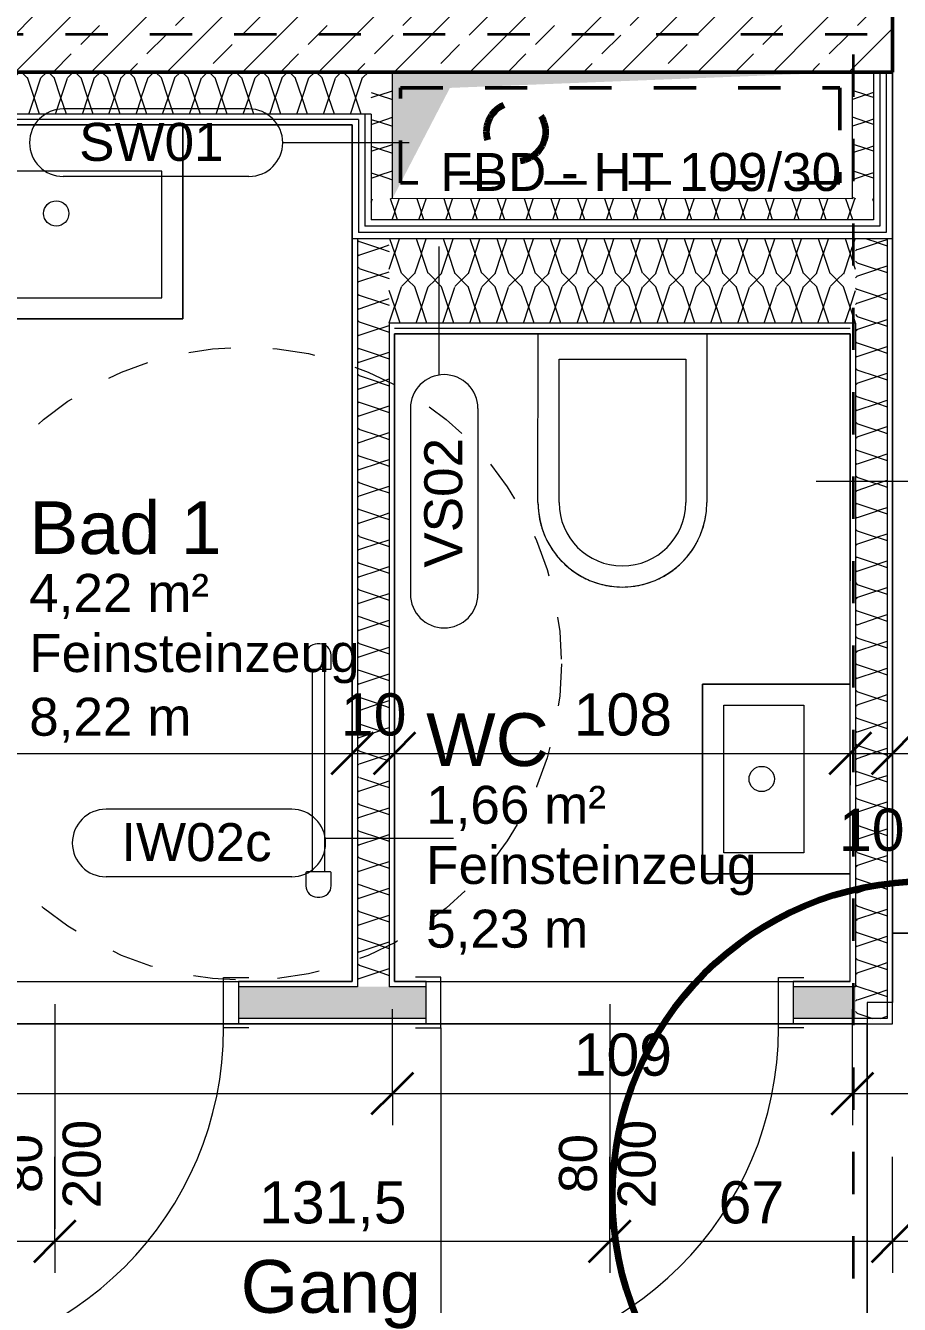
# Model space of a CAD drawing. Header units: metres. Extents: x -67.4 to -27.2, y 43.9 to 89.6.
# Drawn here: x -48.938 to -46.867, y 52.109 to 55.139 of the extents above; entities that cross this region are included whole.
import ezdxf

# ---------------------------------------------------------------- set-up
doc = ezdxf.new("R2010")
doc.units = ezdxf.units.M
for name, pattern in [('Strich Punkt', [0.015875, 0.00635, -0.004763, 0, -0.004763]), ('Strich Punkt Mittel', [0.015875, 0.00635, -0.004763, 0, -0.004763]), ('Verdeckt', [0.003, 0.002, -0.001])]:
    doc.linetypes.add(name, pattern=pattern)
for name, color, linetype, lineweight in [('A-DETL-GENF_', 92, 'Continuous', 13), ('A_2D', 7, 'Continuous', 13), ('A_Bemassung-50_', 4, 'Continuous', 9), ('A_Bemassung_', 4, 'Continuous', 9), ('A_Beschriftung_', 7, 'Continuous', 9), ('A_Brandabschnitte', 30, 'Verdeckt', 50), ('A_Decken', 8, 'Continuous', 13), ('A_Kanal_SW', 34, 'Strich Punkt', 100), ('A_Raeume', 7, 'Continuous', 13), ('A_Raeume_', 7, 'Continuous', 5), ('A_Raeume_Beschriftung_', 7, 'Continuous', 9), ('A_Raster_', 1, 'Continuous', 9), ('A_Sanitaer', 3, 'Continuous', 13), ('A_Tueren', 31, 'Continuous', 13), ('A_Waende', 7, 'Continuous', 13), ('M-EQPM', 50, 'Continuous', 5)]:
    doc.layers.add(name, color=color, linetype=linetype, lineweight=lineweight)
doc.styles.add('Arial_2', font='arial.ttf', dxfattribs={"height": 0.09})
doc.styles.add('Arial_4', font='arial.ttf', dxfattribs={"height": 0.125})
doc.styles.add('Arial_5', font='arial.ttf', dxfattribs={"height": 0.1})
doc.dimstyles.new('WGA-Bemaßung', dxfattribs={"dimscale": 0.3048, "dimtxt": 0.102026, "dimasz": 0.328084, "dimexe": 0.246063, "dimexo": 0.0625, "dimgap": 0.04101, "dimtad": 1, "dimdec": 1, "dimlfac": 100, "dimrnd": 0.5, "dimdsep": 46, "dimtxsty": 'Arial_5', "dimblk1": 'OBLIQUE', "dimblk2": 'OBLIQUE', "dimsah": 1, "dimcen": 0.09, "dimdle": 0.246063, "dimazin": 2, "dimtfac": 1, "dimtdec": 4, "dimtix": 1, "dimtmove": 0, "dimatfit": 3, "dimfxl": 0.656168, "dimfxlon": 1, "dimtvp": 1, "dimtolj": 1, "dimtzin": 0, "dimarcsym": 2})
doc.dimstyles.new('WGA-Bemaßung_4', dxfattribs={"dimscale": 0.3048, "dimtxt": 0.102026, "dimasz": 0.328084, "dimexe": 0.246063, "dimexo": 0.0625, "dimgap": 0.04101, "dimtad": 1, "dimdec": 1, "dimlfac": 100, "dimrnd": 0.5, "dimdsep": 46, "dimtxsty": 'Arial_5', "dimblk1": 'OBLIQUE', "dimblk2": 'OBLIQUE', "dimsah": 1, "dimcen": 0.09, "dimdle": 0.246063, "dimazin": 2, "dimtfac": 1, "dimtdec": 4, "dimtix": 1, "dimtmove": 2, "dimatfit": 3, "dimfxl": 0.656168, "dimfxlon": 1, "dimtvp": 1, "dimtolj": 1, "dimtzin": 0, "dimarcsym": 2})
doc.dimstyles.new('WGA-Bemaßung_5', dxfattribs={"dimscale": 0.3048, "dimtxt": 0.102026, "dimasz": 0.328084, "dimexe": 0.246063, "dimexo": 0.0625, "dimgap": 0.04101, "dimtad": 1, "dimdec": 1, "dimlfac": 100, "dimrnd": 0.5, "dimdsep": 46, "dimtxsty": 'Arial_5', "dimblk1": 'OBLIQUE', "dimblk2": 'OBLIQUE', "dimsah": 1, "dimcen": 0.09, "dimdle": 0.246063, "dimazin": 2, "dimtfac": 1, "dimtdec": 4, "dimtix": 1, "dimtmove": 0, "dimatfit": 3, "dimfxl": 0.656168, "dimfxlon": 1, "dimtvp": 1, "dimtolj": 1, "dimtzin": 0, "dimarcsym": 2})
pattern_1 = [(45, (0, 0), (-0.08980256, 0.08980256), []), (45, (0.0898, 0), (-0.08980256, 0.08980256), [0.0635, -0.03175])]

# ---------------------------------------------------------------- blocks, each defined once
blk = doc.blocks.new('Sani_WC-Wandbasierend - 400x600-3804283-263_PP_03DG_BT2')
at = {"layer": 'A_Sanitaer', "lineweight": 5}
for p, q in [((-0.075, -0.5125), (-0.075, -0.1125)), ((-0.075, -0.1125), (0.325, -0.1125)), ((-0.075, -0.5125), (-0.075, -0.1125)), ((0.325, -0.1125), (0.325, -0.5125)), ((0.325, -0.1125), (0.325, -0.5125)), ((-0.025, -0.1725), (0.275, -0.1725)), ((-0.025, -0.5125), (-0.025, -0.1725)), ((0.275, -0.1725), (0.275, -0.5125))]:
    blk.add_line(p, q, dxfattribs=at)
for radius, start, end in [(0.2, 180, 0), (0.2, 180, 195.2197), (0.15, 180, 360), (0.2, 344.7803, 360), (0.2, 195.2197, 200.149), (0.2, 339.851, 344.7803), (0.2, 200.149, 210.5085), (0.2, 332.2044, 339.851), (0.2, 210.5085, 216.2662), (0.2, 216.2662, 225.9281), (0.2, 314.0719, 323.7338), (0.2, 323.7338, 329.4915), (0.2, 329.4915, 332.0709), (0.2, 225.9281, 231.8048), (0.2, 308.1952, 314.0719), (0.2, 231.8048, 241.6661), (0.2, 241.6661, 247.1471), (0.2, 247.1471, 258.666), (0.2, 281.334, 292.8529), (0.2, 292.8529, 298.3339), (0.2, 298.3339, 308.1952), (0.2, 258.666, 262.3967), (0.2, 262.3967, 277.6033), (0.2, 277.6033, 281.334)]:
    blk.add_arc((0.125, -0.5125), radius, start, end, dxfattribs=at)
blk = doc.blocks.new('Sani_Waschtisch_Wandbasiert_eckig_einzel - 600 x 460-11409003-263_PP_03DG_BT2')
at = {"layer": 'A_Sanitaer', "lineweight": 5}
for p, q in [((-0.1774, -0.5225), (-0.1774, -0.0625)), ((-0.1774, -0.0625), (-0.1774, -0.5225)), ((0.4226, -0.0625), (0.4226, -0.5225)), ((0.4226, -0.5225), (0.4226, -0.0625)), ((0.3726, -0.1725), (-0.1274, -0.1725)), ((-0.1274, -0.1725), (-0.1274, -0.4725)), ((0.3726, -0.4725), (0.3726, -0.1725)), ((-0.1274, -0.4725), (0.3726, -0.4725)), ((0.4226, -0.5225), (-0.1774, -0.5225)), ((-0.1774, -0.5225), (0.4226, -0.5225))]:
    blk.add_line(p, q, dxfattribs=at)
blk.add_circle((0.1226, -0.2725), 0.03, dxfattribs=at)
blk = doc.blocks.new('UZ_D1 - SL_0800x2000_Zimmertür_Stahlzarge_GK-7175609-263_PP_03DG_BT2')
at = {"layer": 'A_Tueren', "lineweight": 5}
for p, q in [((0.4, 0.06), (0.4, 0.86)), ((-0.46, 0.06), (-0.4, 0.06)), ((-0.4, 0.06), (-0.4, -0.06)), ((0.4, 0.06), (0.4, -0.06)), ((0.46, 0.06), (0.4, 0.06)), ((-0.4, -0.06), (-0.46, -0.06)), ((0.4, -0.06), (0.46, -0.06))]:
    blk.add_line(p, q, dxfattribs=at)
blk.add_arc((0.4, 0.06), 0.8, 90, 180, dxfattribs=at)
blk = doc.blocks.new('Symbol_Schatten - Bodendurchbruch_Schatten-6532343-263_PP_03DG_BT2')
at = {"layer": 'A-DETL-GENF_'}
blk.add_hatch(color=256, dxfattribs=at).paths.add_polyline_path([(-0.5451, -0.15), (-0.5451, -0.15), (-0.4088, 0.1125), (0.5449, 0.15), (-0.5451, 0.15), (-0.5451, -0.0817)])
blk = doc.blocks.new('Sani_Handwaschbecken_Wandbasiert_eckig - 450 x 350-11050515-263_PP_03DG_BT2')
at = {"layer": 'A_Sanitaer', "lineweight": 5}
for p, q in [((0.3476, 0.4), (-0.1024, 0.4)), ((-0.1024, 0.4), (-0.1024, 0.05)), ((-0.1024, 0.05), (-0.1024, 0.4)), ((-0.1024, 0.4), (0.3476, 0.4)), ((0.3476, 0.05), (0.3476, 0.4)), ((0.3476, 0.4), (0.3476, 0.05)), ((-0.0524, 0.16), (-0.0524, 0.35)), ((-0.0524, 0.35), (0.2976, 0.35)), ((0.2976, 0.35), (0.2976, 0.16)), ((0.2976, 0.16), (-0.0524, 0.16))]:
    blk.add_line(p, q, dxfattribs=at)
blk.add_circle((0.1226, 0.26), 0.03, dxfattribs=at)
blk = doc.blocks.new('HLS_Heizkörper Bad - 60x120-V103-263_PP_03DG_BT2')
at = {"layer": 'M-EQPM'}
for p, q in [((-0.242, -0.05), (-0.273, -0.05)), ((-0.24, -0.108), (-0.24, -0.052)), ((0.24, -0.052), (0.24, -0.108)), ((0.273, -0.05), (0.242, -0.05)), ((-0.3, -0.077), (-0.3, -0.083)), ((0.24, -0.065), (-0.24, -0.065)), ((0.3, -0.083), (0.3, -0.077)), ((-0.273, -0.11), (-0.242, -0.11)), ((-0.24, -0.095), (0.24, -0.095)), ((0.242, -0.11), (0.273, -0.11))]:
    blk.add_line(p, q, dxfattribs=at)
for centre, radius, start, end in [((-0.273, -0.077), 0.027, 90, 180), ((-0.242, -0.052), 0.00198, 360, 90), ((-0.242, -0.052), 0.00198, 45, 75), ((0.242, -0.052), 0.002, 90, 180), ((0.273, -0.077), 0.027, 360, 90), ((-0.273, -0.083), 0.027, 180, 270), ((0.273, -0.083), 0.027, 270, 360), ((-0.242, -0.108), 0.002, 270, 360), ((-0.242, -0.108), 0.002, 270, 360), ((0.242, -0.108), 0.00198, 180, 270), ((0.242, -0.108), 0.00198, 180, 270)]:
    blk.add_arc(centre, radius, start, end, dxfattribs=at)
blk = doc.blocks.new('BS_Tuer_PP - unten-10002439-263_PP_03DG_BT2')
at = {"layer": 'A_Beschriftung_'}
blk.add_line((0, 0.000124), (0, -0.010513), dxfattribs=at)
blk = doc.blocks.new('DIMBLOCK261-263_PP_03DG_BT2')
at = {"layer": 'A_Bemassung-50_', "transparency": 16777216}
for p, q in [((-50.2439, 53.4145), (-50.2439, 53.6145)), ((-48.1639, 53.4144), (-48.1639, 53.6144)), ((-50.2439, 53.4145), (-50.244, 53.3395)), ((-50.2439, 53.4145), (-48.1639, 53.4144)), ((-48.1639, 53.4144), (-48.164, 53.3394))]:
    blk.add_line(p, q, dxfattribs=at)
at = {"layer": 'A_Bemassung-50_', "lineweight": 35, "transparency": 16777216}
for p, q in [((-50.2439, 53.4145), (-50.1939, 53.4645)), ((-48.1639, 53.4144), (-48.1139, 53.4644)), ((-50.2439, 53.4145), (-50.294, 53.3645)), ((-48.1639, 53.4144), (-48.214, 53.3644))]:
    blk.add_line(p, q, dxfattribs=at)
at = {"layer": 'A_Bemassung-50_', "color": 0, "transparency": 16777216, "insert": (-49.3193, 53.5568), "char_height": 0.1, "width": 0.276883, "attachment_point": 1, "rotation": 359.9983, "line_spacing_factor": 0.941778, "style": 'Arial_5'}
blk.add_mtext('208', dxfattribs=at)
blk = doc.blocks.new('_Oblique')
at = {"color": 0, "linetype": 'ByBlock', "lineweight": -2}
blk.add_line((-0.5, -0.5), (0.5, 0.5), dxfattribs=at)
blk = doc.blocks.new('DIMBLOCK262-263_PP_03DG_BT2')
at = {"layer": 'A_Bemassung-50_', "transparency": 16777216}
for p, q in [((-48.1639, 53.4144), (-48.1639, 53.6144)), ((-48.0639, 53.4144), (-48.0639, 53.6144)), ((-48.1639, 53.4144), (-48.164, 53.3394)), ((-48.1639, 53.4144), (-48.0639, 53.4144)), ((-48.0639, 53.4144), (-48.064, 53.3394))]:
    blk.add_line(p, q, dxfattribs=at)
at = {"layer": 'A_Bemassung-50_', "lineweight": 35, "transparency": 16777216}
for p, q in [((-48.1639, 53.4144), (-48.1139, 53.4644)), ((-48.0639, 53.4144), (-48.0139, 53.4644)), ((-48.1639, 53.4144), (-48.214, 53.3644)), ((-48.0639, 53.4144), (-48.114, 53.3644))]:
    blk.add_line(p, q, dxfattribs=at)
at = {"layer": 'A_Bemassung-50_', "color": 0, "transparency": 16777216, "insert": (-48.1909, 53.5567), "char_height": 0.1, "width": 0.184588, "attachment_point": 1, "rotation": 359.9983, "line_spacing_factor": 0.941778, "style": 'Arial_5'}
blk.add_mtext('10', dxfattribs=at)
blk = doc.blocks.new('DIMBLOCK263-263_PP_03DG_BT2')
at = {"layer": 'A_Bemassung-50_', "transparency": 16777216}
for p, q in [((-48.0639, 53.4144), (-48.0639, 53.6144)), ((-46.9838, 53.4144), (-46.9838, 53.6144)), ((-48.0639, 53.4144), (-48.064, 53.3394)), ((-48.0639, 53.4144), (-46.9838, 53.4144)), ((-46.9838, 53.4144), (-46.9838, 53.3394))]:
    blk.add_line(p, q, dxfattribs=at)
at = {"layer": 'A_Bemassung-50_', "lineweight": 35, "transparency": 16777216}
for p, q in [((-48.0639, 53.4144), (-48.0139, 53.4644)), ((-46.9838, 53.4144), (-46.9338, 53.4644)), ((-48.0639, 53.4144), (-48.114, 53.3644)), ((-46.9838, 53.4144), (-47.0338, 53.3644))]:
    blk.add_line(p, q, dxfattribs=at)
at = {"layer": 'A_Bemassung-50_', "color": 0, "transparency": 16777216, "insert": (-47.6393, 53.5567), "char_height": 0.1, "width": 0.276883, "attachment_point": 1, "rotation": 359.9983, "line_spacing_factor": 0.941778, "style": 'Arial_5'}
blk.add_mtext('108', dxfattribs=at)
blk = doc.blocks.new('DIMBLOCK264-263_PP_03DG_BT2')
at = {"layer": 'A_Bemassung-50_', "transparency": 16777216}
for p, q in [((-46.9838, 53.4144), (-46.9838, 53.6144)), ((-46.8838, 53.4144), (-46.8838, 53.6144)), ((-46.9838, 53.4144), (-46.8838, 53.4144)), ((-46.9838, 53.4144), (-46.9838, 53.3394)), ((-46.8838, 53.4144), (-46.8838, 53.3394))]:
    blk.add_line(p, q, dxfattribs=at)
at = {"layer": 'A_Bemassung-50_', "lineweight": 35, "transparency": 16777216}
for p, q in [((-46.9838, 53.4144), (-46.9338, 53.4644)), ((-46.8838, 53.4144), (-46.8338, 53.4644)), ((-46.9838, 53.4144), (-47.0338, 53.3644)), ((-46.8838, 53.4144), (-46.9338, 53.3644))]:
    blk.add_line(p, q, dxfattribs=at)
at = {"layer": 'A_Bemassung-50_', "color": 0, "transparency": 16777216, "insert": (-47.0107, 53.2834), "char_height": 0.1, "width": 0.184588, "attachment_point": 1, "rotation": 359.9983, "line_spacing_factor": 0.941778, "style": 'Arial_5'}
blk.add_mtext('10', dxfattribs=at)
blk = doc.blocks.new('DIMBLOCK265-263_PP_03DG_BT2')
at = {"layer": 'A_Bemassung-50_', "transparency": 16777216}
for p, q in [((-46.8838, 53.4144), (-46.8838, 53.6144)), ((-45.2713, 53.4143), (-45.2713, 53.6143)), ((-46.8838, 53.4144), (-45.2713, 53.4143)), ((-46.8838, 53.4144), (-46.8838, 53.3394)), ((-45.2713, 53.4143), (-45.2713, 53.3393))]:
    blk.add_line(p, q, dxfattribs=at)
at = {"layer": 'A_Bemassung-50_', "lineweight": 35, "transparency": 16777216}
for p, q in [((-46.8838, 53.4144), (-46.8338, 53.4644)), ((-45.2713, 53.4143), (-45.2213, 53.4643)), ((-46.8838, 53.4144), (-46.9338, 53.3644)), ((-45.2713, 53.4143), (-45.3213, 53.3643))]:
    blk.add_line(p, q, dxfattribs=at)
at = {"layer": 'A_Bemassung-50_', "color": 0, "transparency": 16777216, "insert": (-46.251, 53.5567), "char_height": 0.1, "width": 0.416266, "attachment_point": 1, "rotation": 359.9983, "line_spacing_factor": 0.941778, "style": 'Arial_5'}
blk.add_mtext('161,5', dxfattribs=at)
blk = doc.blocks.new('BS_Wand_Lollipop - links_unten-2026911-263_PP_03DG_BT2')
at = {"layer": 'A_Beschriftung_'}
for p, q in [((-0.00467, 0.001367), (-0.01347, 0.001367)), ((-0.003087, 0), (0.003, 0)), ((-0.00467, -0.001833), (-0.01347, -0.001833))]:
    blk.add_line(p, q, dxfattribs=at)
for centre, start, end in [((-0.01347, -0.000233), 90, 270), ((-0.00467, -0.000233), 270, 90)]:
    blk.add_arc(centre, 0.0016, start, end, dxfattribs=at)
blk = doc.blocks.new('BS_Wand_Lollipop - rechts_oben-2026913-263_PP_03DG_BT2')
at = {"layer": 'A_Beschriftung_'}
for p, q in [((0.0046, 0.0016), (0.0134, 0.0016)), ((-0.003, 0), (0.003, 0)), ((0.0046, -0.0016), (0.0134, -0.0016))]:
    blk.add_line(p, q, dxfattribs=at)
for centre, start, end in [((0.0046, 0), 90, 270), ((0.0134, 0), 270, 90)]:
    blk.add_arc(centre, 0.0016, start, end, dxfattribs=at)
blk = doc.blocks.new('DIMBLOCK369-263_PP_03DG_BT2')
at = {"layer": 'A_Bemassung-50_', "transparency": 16777216}
for p, q in [((-50.244, 52.2585), (-50.244, 52.4585)), ((-48.869, 52.2585), (-48.869, 52.4585)), ((-50.244, 52.2585), (-48.869, 52.2585)), ((-50.244, 52.2585), (-50.244, 52.1835)), ((-48.869, 52.2585), (-48.869, 52.1835))]:
    blk.add_line(p, q, dxfattribs=at)
at = {"layer": 'A_Bemassung-50_', "lineweight": 35, "transparency": 16777216}
for p, q in [((-50.244, 52.2585), (-50.194, 52.3085)), ((-48.869, 52.2585), (-48.819, 52.3085)), ((-50.244, 52.2585), (-50.294, 52.2085)), ((-48.869, 52.2585), (-48.919, 52.2085))]:
    blk.add_line(p, q, dxfattribs=at)
at = {"layer": 'A_Bemassung-50_', "color": 0, "transparency": 16777216, "insert": (-49.7299, 52.4008), "char_height": 0.1, "width": 0.416266, "attachment_point": 1, "rotation": 359.9983, "line_spacing_factor": 0.941778, "style": 'Arial_5'}
blk.add_mtext('137,5', dxfattribs=at)
blk = doc.blocks.new('DIMBLOCK370-263_PP_03DG_BT2')
at = {"layer": 'A_Bemassung-50_', "transparency": 16777216}
for p, q in [((-48.869, 52.2585), (-48.869, 52.4585)), ((-47.554, 52.2584), (-47.554, 52.4584)), ((-48.869, 52.2585), (-47.554, 52.2584)), ((-48.869, 52.2585), (-48.869, 52.1835)), ((-47.554, 52.2584), (-47.554, 52.1834))]:
    blk.add_line(p, q, dxfattribs=at)
at = {"layer": 'A_Bemassung-50_', "lineweight": 35, "transparency": 16777216}
for p, q in [((-48.869, 52.2585), (-48.819, 52.3085)), ((-47.554, 52.2584), (-47.504, 52.3084)), ((-48.869, 52.2585), (-48.919, 52.2085)), ((-47.554, 52.2584), (-47.604, 52.2084))]:
    blk.add_line(p, q, dxfattribs=at)
at = {"layer": 'A_Bemassung-50_', "color": 0, "transparency": 16777216, "insert": (-48.3849, 52.4008), "char_height": 0.1, "width": 0.416266, "attachment_point": 1, "rotation": 359.9983, "line_spacing_factor": 0.941778, "style": 'Arial_5'}
blk.add_mtext('131,5', dxfattribs=at)
blk = doc.blocks.new('DIMBLOCK371-263_PP_03DG_BT2')
at = {"layer": 'A_Bemassung-50_', "transparency": 16777216}
for p, q in [((-47.554, 52.2584), (-47.554, 52.4584)), ((-46.8839, 52.2584), (-46.8839, 52.4584)), ((-47.554, 52.2584), (-46.8839, 52.2584)), ((-47.554, 52.2584), (-47.554, 52.1834)), ((-46.8839, 52.2584), (-46.8839, 52.1834))]:
    blk.add_line(p, q, dxfattribs=at)
at = {"layer": 'A_Bemassung-50_', "lineweight": 35, "transparency": 16777216}
for p, q in [((-47.554, 52.2584), (-47.504, 52.3084)), ((-46.8839, 52.2584), (-46.8339, 52.3084)), ((-47.554, 52.2584), (-47.604, 52.2084)), ((-46.8839, 52.2584), (-46.9339, 52.2084))]:
    blk.add_line(p, q, dxfattribs=at)
at = {"layer": 'A_Bemassung-50_', "color": 0, "transparency": 16777216, "insert": (-47.2958, 52.4008), "char_height": 0.1, "width": 0.184588, "attachment_point": 1, "rotation": 359.9983, "line_spacing_factor": 0.941778, "style": 'Arial_5'}
blk.add_mtext('67', dxfattribs=at)
blk = doc.blocks.new('DIMBLOCK372-263_PP_03DG_BT2')
at = {"layer": 'A_Bemassung-50_', "transparency": 16777216}
for p, q in [((-46.8839, 52.2584), (-46.8839, 52.4584)), ((-45.2713, 52.2584), (-45.2713, 52.4584)), ((-46.8839, 52.2584), (-45.2713, 52.2584)), ((-46.8839, 52.2584), (-46.8839, 52.1834)), ((-45.2713, 52.2584), (-45.2713, 52.1834))]:
    blk.add_line(p, q, dxfattribs=at)
at = {"layer": 'A_Bemassung-50_', "lineweight": 35, "transparency": 16777216}
for p, q in [((-46.8839, 52.2584), (-46.8339, 52.3084)), ((-45.2713, 52.2584), (-45.2213, 52.3084)), ((-46.8839, 52.2584), (-46.9339, 52.2084)), ((-45.2713, 52.2584), (-45.3213, 52.2084))]:
    blk.add_line(p, q, dxfattribs=at)
at = {"layer": 'A_Bemassung-50_', "color": 0, "transparency": 16777216, "insert": (-46.251, 52.4007), "char_height": 0.1, "width": 0.416266, "attachment_point": 1, "rotation": 359.9983, "line_spacing_factor": 0.941778, "style": 'Arial_5'}
blk.add_mtext('161,5', dxfattribs=at)
blk = doc.blocks.new('DIMBLOCK463-263_PP_03DG_BT2')
at = {"layer": 'A_Bemassung-50_', "transparency": 16777216}
for p, q in [((-54.1047, 52.6086), (-54.1047, 52.8086)), ((-48.069, 52.6085), (-48.069, 52.8085)), ((-54.1797, 52.6086), (-48.069, 52.6085)), ((-54.1047, 52.6086), (-54.1047, 52.5336)), ((-48.069, 52.6085), (-48.069, 52.5335))]:
    blk.add_line(p, q, dxfattribs=at)
at = {"layer": 'A_Bemassung-50_', "lineweight": 35, "transparency": 16777216}
for p, q in [((-54.1047, 52.6086), (-54.0547, 52.6586)), ((-48.069, 52.6085), (-48.019, 52.6585)), ((-54.1047, 52.6086), (-54.1547, 52.5586)), ((-48.069, 52.6085), (-48.119, 52.5585))]:
    blk.add_line(p, q, dxfattribs=at)
at = {"layer": 'A_Bemassung-50_', "color": 0, "transparency": 16777216, "insert": (-51.2603, 52.7509), "char_height": 0.1, "width": 0.416266, "attachment_point": 1, "rotation": 359.9983, "line_spacing_factor": 0.941778, "style": 'Arial_5'}
blk.add_mtext('603,5', dxfattribs=at)
blk = doc.blocks.new('DIMBLOCK464-263_PP_03DG_BT2')
at = {"layer": 'A_Bemassung-50_', "transparency": 16777216}
for p, q in [((-48.069, 52.6085), (-48.069, 52.8085)), ((-46.9789, 52.6084), (-46.9788, 52.8084)), ((-48.069, 52.6085), (-46.9789, 52.6084)), ((-48.069, 52.6085), (-48.069, 52.5335)), ((-46.9789, 52.6084), (-46.9789, 52.5334))]:
    blk.add_line(p, q, dxfattribs=at)
at = {"layer": 'A_Bemassung-50_', "lineweight": 35, "transparency": 16777216}
for p, q in [((-48.069, 52.6085), (-48.019, 52.6585)), ((-46.9789, 52.6084), (-46.9289, 52.6584)), ((-48.069, 52.6085), (-48.119, 52.5585)), ((-46.9789, 52.6084), (-47.0289, 52.5584))]:
    blk.add_line(p, q, dxfattribs=at)
at = {"layer": 'A_Bemassung-50_', "color": 0, "transparency": 16777216, "insert": (-47.6393, 52.7508), "char_height": 0.1, "width": 0.276883, "attachment_point": 1, "rotation": 359.9983, "line_spacing_factor": 0.941778, "style": 'Arial_5'}
blk.add_mtext('109', dxfattribs=at)
blk = doc.blocks.new('DIMBLOCK465-263_PP_03DG_BT2')
at = {"layer": 'A_Bemassung-50_', "transparency": 16777216}
for p, q in [((-46.9789, 52.6084), (-46.9788, 52.8084)), ((-45.2588, 52.6084), (-45.2588, 52.8084)), ((-46.9789, 52.6084), (-45.2588, 52.6084)), ((-46.9789, 52.6084), (-46.9789, 52.5334)), ((-45.2588, 52.6084), (-45.2588, 52.5334))]:
    blk.add_line(p, q, dxfattribs=at)
at = {"layer": 'A_Bemassung-50_', "lineweight": 35, "transparency": 16777216}
for p, q in [((-46.9789, 52.6084), (-46.9289, 52.6584)), ((-45.2588, 52.6084), (-45.2088, 52.6584)), ((-46.9789, 52.6084), (-47.0289, 52.5584)), ((-45.2588, 52.6084), (-45.3088, 52.5584))]:
    blk.add_line(p, q, dxfattribs=at)
at = {"layer": 'A_Bemassung-50_', "color": 0, "transparency": 16777216, "insert": (-46.2342, 52.7507), "char_height": 0.1, "width": 0.276883, "attachment_point": 1, "rotation": 359.9983, "line_spacing_factor": 0.941778, "style": 'Arial_5'}
blk.add_mtext('172', dxfattribs=at)

msp = doc.modelspace()

# ---------------------------------------------------------------- hatches: boundary and pattern name
at = {"layer": 'A_Waende', "lineweight": 5}
h = msp.add_hatch(dxfattribs=at)
h.set_pattern_fill('FP_2', color=250, style=0, pattern_type=2)
h.set_pattern_definition(pattern_1)
h.paths.add_polyline_path([(-46.8838, 55.0286), (-46.8838, 55.0286), (-46.8838, 55.2436), (-47.0638, 55.2436), (-47.0638, 55.0286), (-46.9254, 55.0286)])
h.paths.add_polyline_path([(-46.8838, 56.1636), (-46.8837, 56.1636), (-46.8837, 57.3461), (-47.0637, 57.3461), (-47.0637, 56.1636), (-46.9162, 56.1636)])
h = msp.add_hatch(dxfattribs=at)
h.set_pattern_fill('FP_2', color=250, style=0, pattern_type=2)
h.set_pattern_definition(pattern_1)
h.paths.add_polyline_path([(-47.0638, 55.0286), (-47.0638, 55.2086), (-53.1235, 55.2087), (-53.1235, 55.0288), (-47.0639, 55.0286)])
h = msp.add_hatch(dxfattribs=at)
h.set_pattern_fill('FP_42', color=250, angle=-112.36, style=0, pattern_type=2)
h.set_pattern_definition([(44.998, (-49.203905, 54.90348), (0.127012, 0.2539954), [0.02245, -0.15715]), (44.998, (-49.15602, 55.01462), (0.127012, 0.2539954), [0.02245, -0.15715]), (44.998, (-49.14021, 54.90323), (0.127012, 0.2539954), [0.02245, -0.15715]), (44.998, (-49.09325, 55.01475), (0.127012, 0.2539954), [0.02245, -0.15715]), (71.563, (-49.187592, 54.919475), (0.1270184, 0.5079932), [0.0502, -0.35141]), (71.563, (-49.17227, 54.967238), (0.1270184, 0.5079932), [0.0502, -0.35141]), (71.563, (-49.124823, 54.919606), (0.1270184, 0.5079932), [0.0502, -0.35141]), (71.563, (-49.108576, 54.96699), (0.1270184, 0.5079932), [0.0502, -0.35141]), (134.998, (-49.18833, 55.014935), (0.1269946, -0.254004), [0.02245, -0.15715]), (134.998, (-49.14021, 54.90323), (0.1269946, -0.254004), [0.02245, -0.15715]), (134.998, (-49.12464, 55.014685), (0.1269946, -0.254004), [0.02245, -0.15715]), (134.998, (-49.07706, 54.90428), (0.1269946, -0.254004), [0.02245, -0.15715]), (108.433, (-49.17227, 54.967238), (0.126983, -0.5080021), [0.0502, -0.35141]), (108.433, (-49.156208, 54.91954), (0.126983, -0.5080021), [0.0502, -0.35141]), (108.433, (-49.108576, 54.96699), (0.126983, -0.5080021), [0.0502, -0.35141]), (108.433, (-49.092514, 54.91929), (0.126983, -0.5080021), [0.0502, -0.35141])])
h.paths.add_polyline_path([(-48.1189, 54.9287), (-48.1189, 55.0287), (-50.2564, 55.0287), (-50.2564, 54.9287), (-48.1339, 54.9287)])
h = msp.add_hatch(dxfattribs=at)
h.set_pattern_fill('FP_81', color=250, angle=-112.36, style=0, pattern_type=2)
h.set_pattern_definition([(315, (-48.16401, 54.87904), (0.253995, -0.127012), [0.02245, -0.15715]), (315, (-48.05287, 54.83116), (0.253995, -0.127012), [0.02245, -0.15715]), (315, (-48.16426, 54.81535), (0.253995, -0.127012), [0.02245, -0.15715]), (314.998, (-48.05312, 54.767465), (0.253995, -0.127012), [0.02245, -0.15715]), (341.563, (-48.148017, 54.86273), (0.507993, -0.127018), [0.0502, -0.35141]), (341.563, (-48.100635, 54.84648), (0.507993, -0.127018), [0.0502, -0.35141]), (341.563, (-48.148266, 54.799034), (0.507993, -0.1270184), [0.0502, -0.35141]), (341.563, (-48.100504, 54.783712), (0.507993, -0.1270184), [0.0502, -0.35141]), (45, (-48.05294, 54.86254), (-0.254004, -0.126995), [0.02245, -0.15715]), (45, (-48.16426, 54.81535), (-0.254004, -0.126995), [0.02245, -0.15715]), (45, (-48.05281, 54.799775), (-0.254004, -0.126995), [0.02245, -0.15715]), (44.998, (-48.16359, 54.75127), (-0.254004, -0.126995), [0.02245, -0.15715]), (18.433, (-48.100635, 54.84648), (-0.508002, -0.126983), [0.0502, -0.35141]), (18.433, (-48.14795, 54.831344), (-0.508002, -0.126983), [0.0502, -0.35141]), (18.433, (-48.100504, 54.783712), (-0.508002, -0.126983), [0.0502, -0.35141]), (18.433, (-48.1482, 54.76765), (-0.508002, -0.126983), [0.0502, -0.35141])])
h.paths.add_polyline_path([(-48.0689, 54.7287), (-48.0689, 55.0287), (-48.1189, 55.0286), (-48.1189, 54.7287)])
h = msp.add_hatch(dxfattribs=at)
h.set_pattern_fill('FP_82', color=250, angle=247.64, style=0, pattern_type=2)
h.set_pattern_definition([(135, (-46.88377, 54.879), (-0.253995, 0.127012), [0.02245, -0.15715]), (135, (-46.99529, 54.92596), (-0.253995, 0.127012), [0.02245, -0.15715]), (135, (-46.8839, 54.94177), (-0.253995, 0.127012), [0.02245, -0.15715]), (134.998, (-46.99504, 54.98965), (-0.253995, 0.127012), [0.02245, -0.15715]), (161.563, (-46.900147, 54.89439), (-0.507993, 0.127018), [0.0502, -0.35141]), (161.563, (-46.94753, 54.910635), (-0.507993, 0.127018), [0.0502, -0.35141]), (161.563, (-46.899898, 54.958082), (-0.507993, 0.1270184), [0.0502, -0.35141]), (161.563, (-46.94728, 54.97433), (-0.507993, 0.1270184), [0.0502, -0.35141]), (225, (-46.99523, 54.89457), (0.254004, 0.126995), [0.02245, -0.15715]), (225, (-46.8839, 54.94177), (0.254004, 0.126995), [0.02245, -0.15715]), (225, (-46.99498, 54.95827), (0.254004, 0.126995), [0.02245, -0.15715]), (224.998, (-46.88365, 55.00546), (0.254004, 0.126995), [0.02245, -0.15715]), (198.433, (-46.94753, 54.910635), (0.508002, 0.126983), [0.0502, -0.35141]), (198.433, (-46.899832, 54.926698), (0.508002, 0.126983), [0.0502, -0.35141]), (198.433, (-46.94728, 54.97433), (0.508002, 0.126983), [0.0502, -0.35141]), (198.433, (-46.899963, 54.989467), (0.508002, 0.126983), [0.0502, -0.35141])])
h.paths.add_polyline_path([(-46.9288, 54.7286), (-46.9288, 54.7287), (-46.9288, 55.0286), (-46.9788, 55.0286), (-46.9788, 54.7286)])
h = msp.add_hatch(dxfattribs=at)
h.set_pattern_fill('FP_43', color=250, angle=-112.36, style=0, pattern_type=2)
h.set_pattern_definition([(44.998, (-47.52405, 54.63417), (0.127012, 0.253995), [0.02245, -0.15715]), (44.998, (-47.47655, 54.74439), (0.127012, 0.253995), [0.02245, -0.15715]), (44.998, (-47.46036, 54.63392), (0.127012, 0.253995), [0.02245, -0.15715]), (44.998, (-47.412475, 54.74506), (0.127012, 0.253995), [0.02245, -0.15715]), (71.563, (-47.50812, 54.649244), (0.1270184, 0.5079932), [0.0502, -0.35141]), (71.563, (-47.49187, 54.696626), (0.1270184, 0.5079932), [0.0502, -0.35141]), (71.563, (-47.444425, 54.648994), (0.1270184, 0.5079932), [0.0502, -0.35141]), (71.563, (-47.428722, 54.69768), (0.1270184, 0.5079932), [0.0502, -0.35141]), (134.998, (-47.50793, 54.74432), (0.126995, -0.254004), [0.02245, -0.15715]), (134.998, (-47.46036, 54.63392), (0.126995, -0.254004), [0.02245, -0.15715]), (134.998, (-47.44386, 54.745), (0.126995, -0.254004), [0.02245, -0.15715]), (134.998, (-47.39666, 54.63367), (0.126995, -0.254004), [0.02245, -0.15715]), (108.433, (-47.49187, 54.696626), (0.126983, -0.508002), [0.0502, -0.35141]), (108.433, (-47.476734, 54.64931), (0.126983, -0.508002), [0.0502, -0.35141]), (108.433, (-47.428722, 54.69768), (0.126983, -0.508002), [0.0502, -0.35141]), (108.433, (-47.41266, 54.649984), (0.126983, -0.508002), [0.0502, -0.35141])])
h.paths.add_polyline_path([(-46.9288, 54.6786), (-46.9288, 54.7286), (-48.1189, 54.7286), (-48.1189, 54.6787), (-46.9342, 54.6786)])
h = msp.add_hatch(dxfattribs=at)
h.set_pattern_fill('FP_40', color=250, angle=-112.36, style=0, pattern_type=2)
h.set_pattern_definition([(314.998, (-48.16422, 53.75349), (0.253995, -0.127012), [0.02245, -0.15715]), (314.998, (-48.052695, 53.70653), (0.253995, -0.127012), [0.02245, -0.15715]), (314.998, (-48.16409, 53.69072), (0.253995, -0.127012), [0.02245, -0.15715]), (314.998, (-48.05294, 53.64284), (0.253995, -0.127012), [0.02245, -0.15715]), (341.563, (-48.14784, 53.738102), (0.5079932, -0.1270184), [0.0502, -0.35141]), (341.563, (-48.100457, 53.721855), (0.5079932, -0.1270184), [0.0502, -0.35141]), (341.563, (-48.14809, 53.674408), (0.5079932, -0.1270184), [0.0502, -0.35141]), (341.563, (-48.100707, 53.65816), (0.5079932, -0.1270184), [0.0502, -0.35141]), (44.998, (-48.05276, 53.73792), (-0.254004, -0.126995), [0.02245, -0.15715]), (44.998, (-48.16409, 53.69072), (-0.254004, -0.126995), [0.02245, -0.15715]), (44.998, (-48.05301, 53.67422), (-0.254004, -0.126995), [0.02245, -0.15715]), (44.998, (-48.164335, 53.62703), (-0.254004, -0.1269946), [0.02245, -0.15715]), (18.433, (-48.100457, 53.721855), (-0.5080021, -0.126983), [0.0502, -0.35141]), (18.433, (-48.148154, 53.705793), (-0.5080021, -0.126983), [0.0502, -0.35141]), (18.433, (-48.100707, 53.65816), (-0.5080021, -0.126983), [0.0502, -0.35141]), (18.433, (-48.148023, 53.643023), (-0.5080021, -0.126983), [0.0502, -0.35141])])
h.paths.add_polyline_path([(-48.0765, 52.8738), (-48.0764, 54.6337), (-48.1514, 54.6337), (-48.1515, 52.8738)])
h.paths.add_polyline_path([(-48.0765, 52.8613), (-48.0765, 52.8738), (-48.1515, 52.8738), (-48.1515, 52.8613)])
h = msp.add_hatch(dxfattribs=at)
h.set_pattern_fill('FP_41', color=250, angle=-112.36, style=0, pattern_type=2)
h.set_pattern_definition([(44.998, (-47.523645, 54.40909), (0.127012, 0.253995), [0.02245, -0.15715]), (44.998, (-47.47614, 54.51931), (0.127012, 0.253995), [0.02245, -0.15715]), (44.998, (-47.45995, 54.40884), (0.127012, 0.253995), [0.02245, -0.15715]), (44.998, (-47.412995, 54.52037), (0.127012, 0.253995), [0.02245, -0.15715]), (71.563, (-47.507713, 54.424166), (0.1270184, 0.5079932), [0.0502, -0.35141]), (71.563, (-47.49239, 54.47193), (0.1270184, 0.5079932), [0.0502, -0.35141]), (71.563, (-47.444944, 54.424297), (0.1270184, 0.5079932), [0.0502, -0.35141]), (71.563, (-47.428697, 54.47168), (0.1270184, 0.5079932), [0.0502, -0.35141]), (134.998, (-47.50845, 54.519625), (0.126995, -0.254004), [0.02245, -0.15715]), (134.998, (-47.45995, 54.40884), (0.126995, -0.254004), [0.02245, -0.15715]), (134.998, (-47.44476, 54.51938), (0.126995, -0.254004), [0.02245, -0.15715]), (134.998, (-47.39718, 54.408975), (0.126995, -0.254004), [0.02245, -0.15715]), (108.433, (-47.49239, 54.47193), (0.126983, -0.508002), [0.0502, -0.35141]), (108.433, (-47.47633, 54.42423), (0.126983, -0.508002), [0.0502, -0.35141]), (108.433, (-47.428697, 54.47168), (0.126983, -0.508002), [0.0502, -0.35141]), (108.433, (-47.412634, 54.423982), (0.126983, -0.508002), [0.0502, -0.35141])])
h.paths.add_polyline_path([(-46.9713, 54.4336), (-46.9713, 54.6336), (-48.0764, 54.6336), (-48.0764, 54.4337), (-46.9713, 54.4336)])
h = msp.add_hatch(dxfattribs=at)
h.set_pattern_fill('FP_79', color=250, angle=-112.36, style=0, pattern_type=2)
h.set_pattern_definition([(314.998, (-46.98344, 53.70354), (0.253995, -0.127012), [0.02245, -0.15715]), (314.998, (-46.87322, 53.65604), (0.253995, -0.127012), [0.02245, -0.15715]), (314.998, (-46.98369, 53.63984), (0.253995, -0.127012), [0.02245, -0.15715]), (314.998, (-46.87255, 53.59196), (0.2539954, -0.127012), [0.02245, -0.15715]), (341.563, (-46.968367, 53.687605), (0.5079932, -0.1270184), [0.0502, -0.35141]), (341.563, (-46.920605, 53.672283), (0.5079932, -0.1270184), [0.0502, -0.35141]), (341.563, (-46.968236, 53.624836), (0.5079932, -0.1270184), [0.0502, -0.35141]), (341.563, (-46.91993, 53.60821), (0.5079932, -0.1270184), [0.0502, -0.35141]), (44.998, (-46.87291, 53.68835), (-0.254004, -0.126995), [0.02245, -0.15715]), (44.998, (-46.98369, 53.63984), (-0.254004, -0.1269946), [0.02245, -0.15715]), (44.998, (-46.87223, 53.62427), (-0.254004, -0.1269946), [0.02245, -0.15715]), (44.998, (-46.98356, 53.57707), (-0.254004, -0.1269946), [0.02245, -0.15715]), (18.433, (-46.920605, 53.672283), (-0.5080021, -0.126983), [0.0502, -0.35141]), (18.433, (-46.9683, 53.65622), (-0.5080021, -0.126983), [0.0502, -0.35141]), (18.433, (-46.91993, 53.60821), (-0.5080021, -0.126983), [0.0502, -0.35141]), (18.433, (-46.967626, 53.592146), (-0.5080021, -0.126983), [0.0502, -0.35141])])
h.paths.add_polyline_path([(-46.8963, 52.7863), (-46.8963, 54.6336), (-46.9713, 54.6336), (-46.9713, 52.7863), (-46.944, 52.7863)])
h = msp.add_hatch(dxfattribs=at)
h.set_pattern_fill('FP_80', color=250, angle=-112.36, style=0, pattern_type=2)
h.set_pattern_definition([(224.998, (-48.613845, 52.87336), (-0.1270123, -0.2539954), [0.02245, -0.15715]), (224.998, (-48.66173, 52.76222), (-0.1270123, -0.2539954), [0.02245, -0.15715]), (224.998, (-48.67754, 52.87361), (-0.1270123, -0.2539954), [0.02245, -0.15715]), (224.998, (-48.72542, 52.76247), (-0.1270123, -0.2539954), [0.02245, -0.15715]), (251.563, (-48.629777, 52.85829), (-0.1270184, -0.5079932), [0.0502, -0.35141]), (251.563, (-48.6451, 52.81053), (-0.1270184, -0.5079932), [0.0502, -0.35141]), (251.563, (-48.69347, 52.85854), (-0.1270184, -0.5079932), [0.0502, -0.35141]), (251.563, (-48.709173, 52.809854), (-0.1270184, -0.5079932), [0.0502, -0.35141]), (314.998, (-48.62996, 52.76321), (-0.1269946, 0.2540043), [0.02245, -0.15715]), (314.998, (-48.67754, 52.87361), (-0.1269946, 0.2540043), [0.02245, -0.15715]), (314.998, (-48.69311, 52.76216), (-0.1269946, 0.2540043), [0.02245, -0.15715]), (314.998, (-48.74123, 52.87386), (-0.1269946, 0.2540043), [0.02245, -0.15715]), (288.433, (-48.6451, 52.81053), (-0.126983, 0.5080021), [0.0502, -0.35141]), (288.433, (-48.66116, 52.858226), (-0.126983, 0.5080021), [0.0502, -0.35141]), (288.433, (-48.709173, 52.809854), (-0.126983, 0.5080021), [0.0502, -0.35141]), (288.433, (-48.725236, 52.85755), (-0.126983, 0.5080021), [0.0502, -0.35141])])
h.paths.add_polyline_path([(-46.9838, 52.8613), (-47.119, 52.8613), (-47.119, 52.7863), (-46.9838, 52.7863)])
h.paths.add_polyline_path([(-46.9713, 52.7863), (-46.9713, 52.8613), (-46.9838, 52.8613), (-46.9838, 52.7863), (-46.9788, 52.7863)])
h.paths.add_polyline_path([(-47.989, 52.7863), (-47.989, 52.8613), (-48.434, 52.8613), (-48.434, 52.7863), (-48.0639, 52.7863)])
h.paths.add_polyline_path([(-49.304, 52.7863), (-49.304, 52.8613), (-50.244, 52.8614), (-50.2439, 52.7864), (-49.7269, 52.7863)])
h.paths.add_polyline_path([(-50.244, 52.7864), (-50.244, 52.7864), (-50.244, 52.8614), (-50.2565, 52.8614), (-50.2564, 52.7864)])

# ---------------------------------------------------------------- linework, layer by layer
at = {"layer": 'A_2D', "linetype": 'Verdeckt', "lineweight": 5}
msp.add_circle((-48.4186, 53.6268), 0.75, dxfattribs=at)
at = {"layer": 'A_2D', "lineweight": 100}
msp.add_circle((-46.8019, 52.366), 0.7457, dxfattribs=at)
at = {"layer": 'A_Brandabschnitte'}
for p, q in [((-48.0494, 54.7662), (-48.0494, 54.9912)), ((-48.0494, 54.9912), (-47.0088, 54.9911)), ((-47.0088, 54.9911), (-47.0088, 54.7661)), ((-47.0088, 54.7661), (-48.0494, 54.7662))]:
    msp.add_line(p, q, dxfattribs=at)
at = {"layer": 'A_Decken'}
for p, q in [((-46.9788, 54.7286), (-46.9788, 55.0286)), ((-46.9838, 52.8738), (-46.9838, 53.8231)), ((-49.304, 52.7738), (-48.434, 52.7738)), ((-47.989, 52.7738), (-47.119, 52.7738))]:
    msp.add_line(p, q, dxfattribs=at)
at = {"layer": 'A_Kanal_SW'}
msp.add_circle((-47.7759, 54.8871), 0.07, dxfattribs=at)
at = {"layer": 'A_Raeume', "color": 8, "linetype": 'Verdeckt'}
for p, q in [((-45.2213, 52.9887), (-46.8838, 52.9887)), ((-46.944, 52.7738), (-46.944, 51.5738))]:
    msp.add_line(p, q, dxfattribs=at)
at = {"layer": 'A_Raeume_', "flags": 128}
for points in [[(-46.8838, 54.6336), (-46.8838, 52.9887), (-45.2713, 52.9887), (-45.2713, 53.2013), (-45.2713, 53.2013), (-45.2713, 53.2029), (-45.2713, 55.5857), (-45.2713, 55.6548), (-45.2712, 55.6548), (-45.2712, 57.1036), (-46.8837, 57.1036), (-46.8838, 55.1186), (-46.8838, 55.0286), (-46.8838, 55.027)], [(-48.164, 52.8738), (-48.1639, 54.6337), (-48.1639, 54.9037), (-50.2439, 54.9037), (-50.244, 52.8739), (-50.141, 52.8739)], [(-48.0639, 54.4087), (-48.064, 52.8738), (-46.9838, 52.8738), (-46.9838, 52.9887), (-46.9838, 54.4086)], [(-46.9441, 48.5484), (-41.6841, 48.9288), (-40.2188, 49.5573), (-40.2187, 52.9885), (-44.7588, 52.9887), (-44.7588, 52.9888), (-45.265, 52.9888), (-45.265, 52.9887), (-45.4181, 52.9887), (-46.8838, 52.9887), (-46.8838, 52.8238), (-46.944, 52.8238), (-46.944, 51.6768), (-46.944, 51.5238), (-46.9441, 48.9377), (-46.9441, 48.9361), (-46.9441, 48.8886)], [(-50.244, 52.7739), (-50.244, 51.3487), (-49.169, 51.3487), (-49.169, 51.5738), (-46.944, 51.5738), (-46.944, 52.7738), (-48.114, 52.7738)]]:
    msp.add_lwpolyline(points, close=True, dxfattribs=at)
at = {"layer": 'A_Raster_', "linetype": 'Strich Punkt Mittel', "lineweight": 35}
for p, q in [((-46.9759, 85.8702), (-46.9771, 46.5269)), ((-56.2436, 55.1189), (-32.135, 55.1182))]:
    msp.add_line(p, q, dxfattribs=at)
at = {"layer": 'A_Waende', "color": 10, "lineweight": 50}
for p, q in [((-46.8838, 55.0286), (-46.8838, 55.2436)), ((-53.1235, 55.0288), (-46.8838, 55.0286))]:
    msp.add_line(p, q, dxfattribs=at)
at = {"layer": 'A_Waende', "color": 250, "lineweight": 5}
for p, q in [((-48.0689, 54.7287), (-48.0689, 55.0287)), ((-46.9788, 54.7286), (-48.0689, 54.7287)), ((-48.434, 52.8613), (-48.434, 52.7863)), ((-47.989, 52.7863), (-47.989, 52.8613)), ((-47.119, 52.8613), (-47.119, 52.7863))]:
    msp.add_line(p, q, dxfattribs=at)
at = {"layer": 'A_Waende'}
for p, q in [((-46.9288, 55.0286), (-46.9288, 54.6786)), ((-46.8838, 52.7738), (-46.8838, 55.0286)), ((-48.1189, 54.9287), (-50.2564, 54.9287)), ((-50.2439, 54.9037), (-48.1639, 54.9037)), ((-48.1639, 54.9037), (-48.164, 52.8738)), ((-48.1189, 54.9287), (-48.1189, 54.6787)), ((-46.9288, 54.6786), (-48.1189, 54.6787)), ((-46.8838, 54.6336), (-48.1639, 54.6337)), ((-48.1514, 54.6337), (-48.1515, 52.8613)), ((-46.8963, 54.6336), (-46.8963, 52.7863)), ((-48.0764, 54.4337), (-48.0765, 52.8613)), ((-46.9713, 54.4336), (-48.0764, 54.4337)), ((-46.9713, 54.4336), (-46.9713, 52.8613)), ((-48.064, 52.8738), (-48.0639, 54.4087)), ((-48.0639, 54.4087), (-46.9838, 54.4086)), ((-46.9838, 54.4086), (-46.9838, 53.8231)), ((-48.164, 52.8738), (-48.434, 52.8738)), ((-48.434, 52.8738), (-48.434, 52.8613)), ((-47.989, 52.8738), (-48.064, 52.8738)), ((-47.989, 52.8613), (-47.989, 52.8738)), ((-46.9838, 52.8738), (-47.119, 52.8738)), ((-47.119, 52.8738), (-47.119, 52.8613)), ((-48.1515, 52.8613), (-48.434, 52.8613)), ((-47.989, 52.8613), (-48.0765, 52.8613)), ((-46.9713, 52.8613), (-47.119, 52.8613)), ((-48.434, 52.7863), (-48.434, 52.7738)), ((-47.989, 52.7863), (-48.434, 52.7863)), ((-47.989, 52.7738), (-47.989, 52.7863)), ((-47.119, 52.7863), (-47.119, 52.7738)), ((-46.8963, 52.7863), (-47.119, 52.7863)), ((-48.434, 52.7738), (-47.989, 52.7738)), ((-47.119, 52.7738), (-46.8838, 52.7738))]:
    msp.add_line(p, q, dxfattribs=at)
at = {"layer": 'A_Waende', "lineweight": 18}
for p, q in [((-46.9138, 55.0286), (-46.9138, 54.6636)), ((-46.8988, 55.0286), (-46.8988, 54.6486)), ((-48.1489, 54.9162), (-50.2439, 54.9162)), ((-48.1489, 54.9162), (-48.1489, 54.6487)), ((-48.1339, 54.9287), (-48.1339, 54.6637)), ((-46.9138, 54.6636), (-48.1339, 54.6637)), ((-46.8988, 54.6486), (-48.1489, 54.6487)), ((-46.9838, 54.4211), (-48.0639, 54.4212))]:
    msp.add_line(p, q, dxfattribs=at)

# ---------------------------------------------------------------- block references
at = {"layer": 'A_2D', "rotation": 359.998275878371}
msp.add_blockref('Symbol_Schatten - Bodendurchbruch_Schatten-6532343-263_PP_03DG_BT2', (-47.5238, 54.8786), dxfattribs=at)
at = {"layer": 'A_Beschriftung_'}
for name, p, xscale, yscale, zscale, rotation in [('BS_Wand_Lollipop - rechts_oben-2026913-263_PP_03DG_BT2', (-48.1789, 54.8612), 49.99999999999997, 49.99999999999997, 49.99999999999997, 180), ('BS_Wand_Lollipop - links_unten-2026911-263_PP_03DG_BT2', (-47.9579, 54.4652), 49.99999999999998, 49.99999999999998, 49.99999999999998, 89.99999999999991), ('BS_Tuer_PP - unten-10002439-263_PP_03DG_BT2', (-48.869, 52.8138), 49.99999999999998, 49.99999999999998, 49.99999999999998, 359.998275878371), ('BS_Tuer_PP - unten-10002439-263_PP_03DG_BT2', (-47.554, 52.8138), 49.99999999999998, 49.99999999999998, 49.99999999999998, 359.998275878371)]:
    msp.add_blockref(name, p, dxfattribs=dict(at, xscale=xscale, yscale=yscale, zscale=zscale, rotation=rotation))
at = {"layer": 'A_Beschriftung_', "xscale": 49.99999999999998, "yscale": 49.99999999999998, "zscale": 49.99999999999998}
for name, p in [('BS_Wand_Lollipop - rechts_oben-2026913-263_PP_03DG_BT2', (-46.9145, 54.059)), ('BS_Wand_Lollipop - links_unten-2026911-263_PP_03DG_BT2', (-48.0739, 53.2137))]:
    msp.add_blockref(name, p, dxfattribs=at)
at = {"layer": 'A_Sanitaer'}
for name, p, rotation in [('Sani_Waschtisch_Wandbasiert_eckig_einzel - 600 x 460-11409003-263_PP_03DG_BT2', (-48.9881, 54.9662), 359.998275878371), ('Sani_WC-Wandbasierend - 400x600-3804283-263_PP_03DG_BT2', (-47.6489, 54.5211), 359.998275878371), ('Sani_Handwaschbecken_Wandbasiert_eckig - 450 x 350-11050515-263_PP_03DG_BT2', (-46.9338, 53.2311), 89.99827587845391)]:
    msp.add_blockref(name, p, dxfattribs=dict(at, rotation=rotation))
at = {"layer": 'A_Tueren', "rotation": 179.998275878371}
for p in [(-48.869, 52.8238), (-47.554, 52.8238)]:
    msp.add_blockref('UZ_D1 - SL_0800x2000_Zimmertür_Stahlzarge_GK-7175609-263_PP_03DG_BT2', p, dxfattribs=at)
at = {"layer": 'M-EQPM', "rotation": 269.998275878472}
msp.add_blockref('HLS_Heizkörper Bad - 60x120-V103-263_PP_03DG_BT2', (-48.1639, 53.3738), dxfattribs=at)

# ---------------------------------------------------------------- texts
at = {"layer": 'A_Beschriftung_', "char_height": 0.09, "attachment_point": 1, "style": 'Arial_2'}
for s, insert, width in [('SW01', (-48.8113, 54.9082), 0.420886), ('FBD - HT 109/30', (-47.9557, 54.8369), 1.130379), ('IW02c', (-48.7114, 53.2491), 0.432911)]:
    msp.add_mtext(s, dxfattribs=dict(at, insert=insert, width=width))
at = {"layer": 'A_Beschriftung_', "char_height": 0.09, "attachment_point": 1, "rotation": 90, "style": 'Arial_2'}
for s, insert, width in [('VS02', (-47.9934, 53.8543), 0.368776), ('200', (-48.8503, 52.3364), 0.252532), ('200', (-47.5352, 52.3363), 0.252532), ('80', (-48.9892, 52.3727), 0.168354), ('80', (-47.6742, 52.3727), 0.168354)]:
    msp.add_mtext(s, dxfattribs=dict(at, insert=insert, width=width))
at = {"layer": 'A_Raeume_Beschriftung_', "attachment_point": 1}
for s, insert, char_height, width, style in [('Bad 1', (-48.9296, 54.0116), 0.125, 0.549156, 'Arial_4'), ('4,22 m²', (-48.9296, 53.8396), 0.09, 0.505063, 'Arial_2'), ('Feinsteinzeug', (-48.9296, 53.6971), 0.09, 0.909915, 'Arial_2'), ('8,22 m', (-48.9296, 53.5462), 0.09, 0.456962, 'Arial_2'), ('WC', (-47.989, 53.5095), 0.125, 0.360759, 'Arial_4'), ('1,66 m²', (-47.989, 53.3375), 0.09, 0.505063, 'Arial_2'), ('Feinsteinzeug', (-47.989, 53.195), 0.09, 0.909915, 'Arial_2'), ('5,23 m', (-47.989, 53.0441), 0.09, 0.456962, 'Arial_2'), ('Gang', (-48.4284, 52.214), 0.125, 0.51308, 'Arial_4')]:
    msp.add_mtext(s, dxfattribs=dict(at, insert=insert, char_height=char_height, width=width, style=style))

# ---------------------------------------------------------------- dimensions: what is measured, and where the dimension line sits
at = {"layer": 'A_Bemassung_'}
for base, p1, p2, angle, dimstyle, override, picture, middle in [((-48.1639, 53.4144), (-50.2439, 53.6145), (-48.1639, 53.6144), 359.9983, 'WGA-Bemaßung', {"dimpost": '<>', "dimfxl": 2.08}, 'DIMBLOCK261-263_PP_03DG_BT2', (-49.2039, 53.478)), ((-48.0639, 53.4144), (-48.1639, 53.6144), (-48.0639, 53.6144), 359.9983, 'WGA-Bemaßung', {"dimpost": '<>', "dimfxl": 0.1}, 'DIMBLOCK262-263_PP_03DG_BT2', (-48.1139, 53.4779)), ((-46.9838, 53.4144), (-48.0639, 53.6144), (-46.9838, 53.6144), 359.9983, 'WGA-Bemaßung', {"dimpost": '<>', "dimfxl": 1.08012}, 'DIMBLOCK263-263_PP_03DG_BT2', (-47.5239, 53.4779)), ((-45.2713283423, 53.4143060843), (-46.8838223233, 53.6143546069), (-45.271322324, 53.6143060842), 359.9982758785, 'WGA-Bemaßung', {"dimpost": '<>', "dimfxl": 1.6125}, 'DIMBLOCK265-263_PP_03DG_BT2', (-46.0775764294, 53.4778876447)), ((-48.069, 52.6085), (-54.1047, 52.8086), (-48.069, 52.8085), 359.9983, 'WGA-Bemaßung_5', {"dimpost": '<>', "dimfxl": 6.035703}, 'DIMBLOCK463-263_PP_03DG_BT2', (-51.0868, 52.6721)), ((-46.9789, 52.6084), (-48.069, 52.8085), (-46.9788, 52.8084), 359.9983, 'WGA-Bemaßung_5', {"dimpost": '<>', "dimfxl": 1.09012}, 'DIMBLOCK464-263_PP_03DG_BT2', (-47.5239, 52.672)), ((-45.2588, 52.6084), (-46.9788, 52.8084), (-45.2588, 52.8084), 359.9983, 'WGA-Bemaßung_5', {"dimpost": '<>', "dimfxl": 1.720043}, 'DIMBLOCK465-263_PP_03DG_BT2', (-46.1188, 52.6711)), ((-48.869, 52.2585), (-50.244, 52.4585), (-48.869, 52.4585), 359.9983, 'WGA-Bemaßung_5', {"dimpost": '<>', "dimfxl": 1.375}, 'DIMBLOCK369-263_PP_03DG_BT2', (-49.5565, 52.3221)), ((-47.554, 52.2584), (-48.869, 52.4585), (-47.554, 52.4584), 359.9983, 'WGA-Bemaßung_5', {"dimpost": '<>', "dimfxl": 1.315003}, 'DIMBLOCK370-263_PP_03DG_BT2', (-48.2115, 52.3221)), ((-46.8839, 52.2584), (-47.554, 52.4584), (-46.8839, 52.4584), 359.9983, 'WGA-Bemaßung_5', {"dimpost": '<>', "dimfxl": 0.670117}, 'DIMBLOCK371-263_PP_03DG_BT2', (-47.2189, 52.322)), ((-45.2713, 52.2584), (-46.8839, 52.4584), (-45.2713, 52.4584), 359.9983, 'WGA-Bemaßung_5', {"dimpost": '<>', "dimfxl": 1.612543}, 'DIMBLOCK372-263_PP_03DG_BT2', (-46.0776, 52.322))]:
    dim = msp.add_linear_dim(base=base, p1=p1, p2=p2, angle=angle, dimstyle=dimstyle, override=override, dxfattribs=at)
    dim.commit()
    dim.dimension.update_dxf_attribs({"geometry": picture, "text_midpoint": middle})
dim = msp.add_linear_dim(base=(-46.8838, 53.4144), p1=(-46.9838, 53.6144), p2=(-46.8838, 53.6144), angle=359.9983, dimstyle='WGA-Bemaßung_4', override={"dimpost": '<>', "dimfxl": 0.1}, dxfattribs=at)
dim.commit()
dim.dimension.update_dxf_attribs({"geometry": 'DIMBLOCK264-263_PP_03DG_BT2', "text_midpoint": (-46.9185, 53.2168), "dimtype": 160, "text_rotation": 359.9983})

doc.saveas('drawing.dxf')
